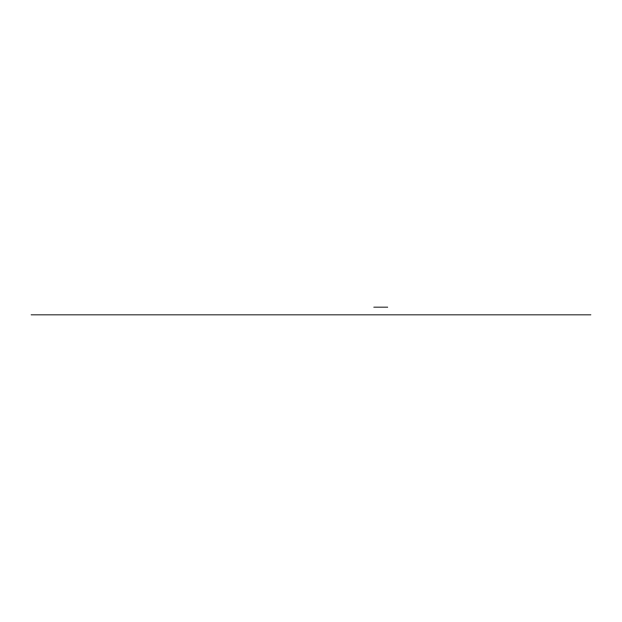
<?xml version="1.0" encoding="UTF-8"?>
<svg xmlns="http://www.w3.org/2000/svg" width="622" height="622" viewBox="0 0 622 622"><rect width="100%" height="100%" fill="white"/><g stroke="black" fill="none" stroke-linecap="round" stroke-linejoin="round"><path stroke-width="0.93" d="M373.783 307.159L387.724 307.159M31.1 314.841L590.9 314.841"/></g></svg>
